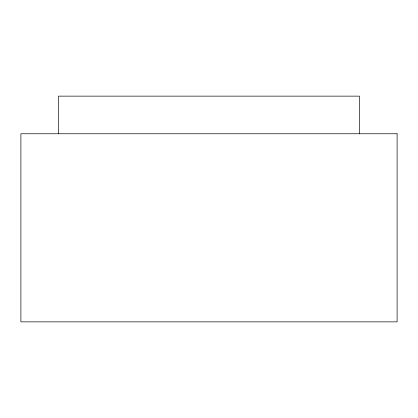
<?xml version="1.0" encoding="UTF-8"?>
<svg xmlns="http://www.w3.org/2000/svg" width="418" height="418" viewBox="0 0 418 418"><rect width="100%" height="100%" fill="white"/><g stroke="black" fill="none" stroke-linecap="round" stroke-linejoin="round"><path stroke-width="0.63" d="M359.48 133.76L359.48 96.14L58.52 96.14L58.52 133.76M397.1 133.76L20.9 133.76L20.9 321.86L397.1 321.86L397.1 133.76"/></g></svg>
